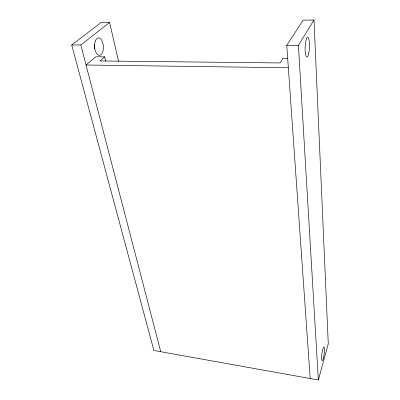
<?xml version="1.0" encoding="UTF-8"?>
<svg xmlns="http://www.w3.org/2000/svg" width="400" height="400" viewBox="0 0 400 400"><rect width="100%" height="100%" fill="white"/><g stroke="black" fill="none" stroke-linecap="round" stroke-linejoin="round"><path stroke-width="0.6" d="M118.545 61.375L109.625 22.45L100.995 22.555L71.72 44.98L153.895 350.49L318.35 380L328.28 343.85L313.99 20L303.135 20.13L286.765 45.31L310.195 378.535M318.35 380L298.425 45.325L313.99 20M105.71 61.115L104.69 56.875L99.95 60.95L280.02 62.95L282.91 58.41L287.81 58.455M71.72 44.98L80.82 44.995L109.625 22.45M286.765 45.31L298.425 45.325M104.69 56.875L95.79 56.795L86.035 65L288.345 67.76M80.82 44.995L160.745 351.715M94.48 44.595A8.735 4.475 86.3 0 1 94.63 49.055M323.265 358.61A6.955 1.125 -82.7 0 0 324.165 347.125A6.955 1.125 -82.7 0 0 321.72 355.715A6.955 1.125 -82.7 0 0 323.265 358.61M308.725 53.425A9.875 2.16 -87.8 0 0 307.995 37.41A9.875 2.16 -87.8 0 0 305.135 50.58A9.875 2.16 -87.8 0 0 308.725 53.425M95.275 41.21A8.78 4.4 86.6 0 0 98.74 55.31A8.78 4.4 86.6 0 0 102.92 43.36A8.78 4.4 86.6 0 0 95.275 41.21"/></g></svg>
